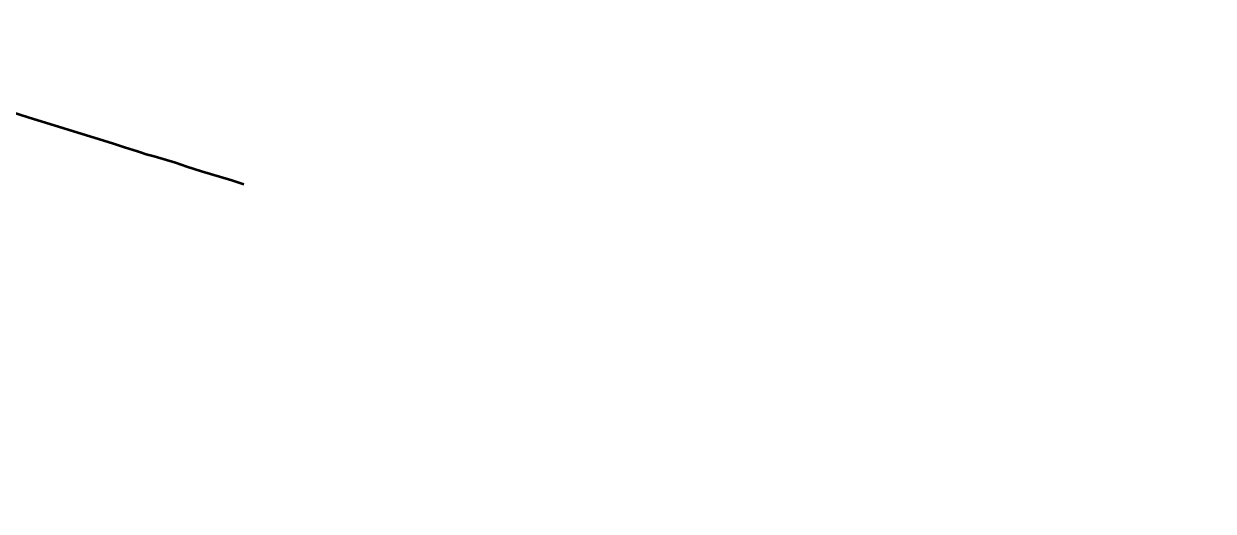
# Model space of a CAD drawing. Header units: metres. Extents: x 599858 to 604937, y 1147506 to 1148114.
# Drawn here: x 600427.27 to 600450.88, y 1148003.54 to 1148013.23 of the extents above; entities that cross this region are included whole.
import ezdxf

# ---------------------------------------------------------------- set-up
doc = ezdxf.new("R2010")
doc.units = ezdxf.units.M
doc.header["$MEASUREMENT"] = 0
doc.linetypes.add('DGN Style 3', pattern=[73.938826, 52.813447, -21.125379])
doc.layers.add('TF_-_R_TOM_2', color=190, linetype='DGN Style 3', lineweight=53)

msp = doc.modelspace()

# ---------------------------------------------------------------- linework, layer by layer
at = {"layer": 'TF_-_R_TOM_2', "flags": 128}
msp.add_lwpolyline([(600381.32, 1148025.9), (600381.76, 1148025.6), (600382.03, 1148025.42), (600382.187, 1148025.309), (600382.76, 1148025.11), (600383.28, 1148024.93), (600384.35, 1148024.55), (600386.14, 1148023.92), (600386.17, 1148023.91), (600387.48, 1148023.45), (600388.031, 1148023.257), (600388.38, 1148023.16), (600389.37, 1148022.86), (600391.84, 1148022.12), (600397.08, 1148020.54), (600397.85, 1148020.31), (600399.02, 1148019.96), (600399.94, 1148019.68), (600400.2, 1148019.6), (600402.3, 1148018.97), (600403.4, 1148018.64), (600407.31, 1148017.47), (600407.51, 1148017.41), (600407.6, 1148017.38), (600411.93, 1148016.08), (600412.24, 1148015.99), (600413.15, 1148015.71), (600413.45, 1148015.62), (600413.83, 1148015.51), (600413.93, 1148015.48), (600414.57, 1148015.29), (600417.72, 1148014.34), (600417.97, 1148014.26), (600418.02, 1148014.25), (600418.05, 1148014.24), (600420.69, 1148013.45), (600421.252, 1148013.276), (600422.44, 1148012.91), (600422.81, 1148012.79), (600423.14, 1148012.69), (600423.29, 1148012.64), (600424.9, 1148012.14), (600425.45, 1148011.97), (600426.55, 1148011.63), (600427.36, 1148011.37), (600428.86, 1148010.91), (600429.05, 1148010.85), (600429.27, 1148010.78), (600429.53, 1148010.7), (600429.59, 1148010.68), (600429.7, 1148010.64), (600429.86, 1148010.6), (600430.28, 1148010.47), (600430.51, 1148010.39), (600430.8, 1148010.3), (600431.4, 1148010.12), (600432.59, 1148009.74), (600432.96, 1148009.63), (600433.51, 1148009.46), (600434.53, 1148009.14), (600436.09, 1148008.66), (600436.96, 1148008.38), (600437.22, 1148008.3), (600437.46, 1148008.23), (600437.79, 1148008.12), (600439.09, 1148007.72), (600440.65, 1148007.23), (600443.04, 1148006.49), (600444.67, 1148005.98), (600447.65, 1148005.05), (600451.53, 1148003.84), (600452.01, 1148003.69), (600452.18, 1148003.64), (600453.145, 1148003.337), (600455.13, 1148002.76), (600455.42, 1148002.67), (600455.89, 1148002.53), (600455.92, 1148002.52), (600456.09, 1148002.47), (600456.31, 1148002.41), (600456.59, 1148002.32), (600457.29, 1148002.12), (600458.37, 1148001.8), (600459.31, 1148001.52), (600459.83, 1148001.37), (600460.14, 1148001.28), (600461.29, 1148000.94), (600463.62, 1148000.26), (600465.31, 1147999.76), (600466.73, 1147999.34), (600467.78, 1147999.03), (600468.37, 1147998.86), (600470.32, 1147998.28), (600472.51, 1147997.64), (600473.73, 1147997.28), (600474.78, 1147996.97), (600476.11, 1147996.58), (600480.05, 1147995.42), (600480.52, 1147995.28), (600481.73, 1147994.93)], dxfattribs=at)

doc.saveas('drawing.dxf')
